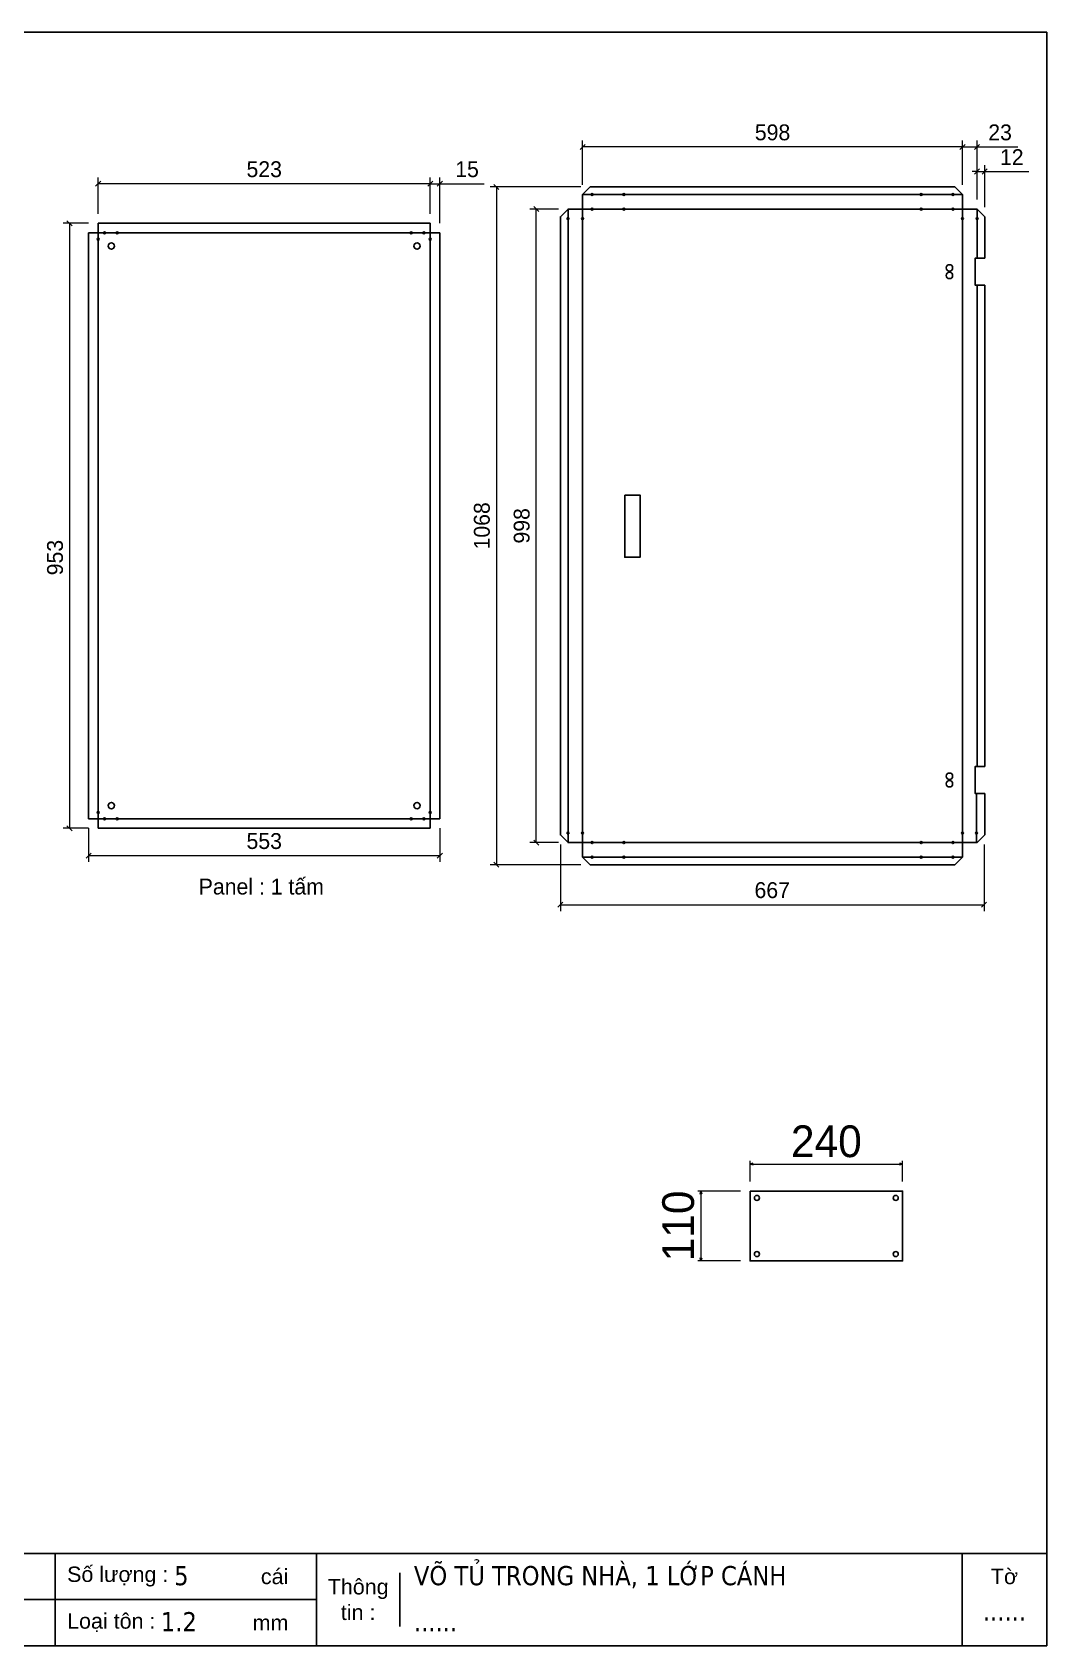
# Model space of a CAD drawing. Header units: millimetres. Extents: x 0 to 3594, y 0 to 2541.
# Drawn here: x 1997 to 3594, y 0 to 2541 of the extents above; entities that cross this region are included whole.
import ezdxf
from ezdxf.enums import TextEntityAlignment as Align

# ---------------------------------------------------------------- set-up
doc = ezdxf.new("R2010")
doc.units = ezdxf.units.MM
doc.layers.add('CNC', color=7, linetype='Continuous')
doc.layers.add('DIM', color=253, linetype='Continuous')
doc.styles.add('Arial', font='arial.ttf')
doc.styles.add('Tahoma (Input Text)', font='tahoma.ttf')
doc.dimstyles.new('CNC', dxfattribs={"dimtxt": 50, "dimasz": 5, "dimexe": 5, "dimexo": 15, "dimgap": 10, "dimtad": 1, "dimdec": 0, "dimtxsty": 'Standard', "dimblk": 'OPEN30', "dimcen": 10, "dimclrd": 5, "dimclre": 5, "dimclrt": 3, "dimazin": 3, "dimtfac": 1, "dimtdec": 0, "dimtmove": 0, "dimatfit": 3, "dimldrblk": 'ARCHTICK', "dimlwd": 9, "dimlwe": 9})
doc.dimstyles.new('Dim-25', dxfattribs={"dimtxt": 25, "dimasz": 8, "dimexe": 10, "dimexo": 15, "dimgap": 10, "dimtad": 1, "dimdec": 0, "dimtxsty": 'Standard', "dimblk": 'OBLIQUE', "dimcen": 10, "dimclrd": 5, "dimclre": 5, "dimclrt": 3, "dimazin": 3, "dimtfac": 1, "dimtdec": 0, "dimtmove": 0, "dimatfit": 3, "dimldrblk": 'OBLIQUE', "dimlwd": 9, "dimlwe": 9})

# ---------------------------------------------------------------- blocks, each defined once
blk = doc.blocks.new('khungtenAsean2')
at = {"color": 7}
for p, q in [((2970, -1980), (0, -1980)), ((1680, -1980), (1680, -2100)), ((2020, -1980), (2020, -2100)), ((2860, -1980), (2860, -2100)), ((2128.3, -2005), (2128.3, -2075)), ((2020, -2040), (0, -2040))]:
    blk.add_line(p, q, dxfattribs=at)
blk.add_lwpolyline([(0, 0), (2970, 0), (2970, -2100), (0, -2100)], close=True, dxfattribs=at)
at = {"color": 2, "char_height": 20, "style": 'Arial'}
for s, insert, width, attachment_point in [('  Số lượng :', (1680, -2010), 917.634, 4), ('cái', (1947.6, -2010), 917.634, 4), ('Thông\\Ptin :', (2074.2, -2040), 108.311, 5), ('Tờ', (2915, -2010), 110, 5), ('  Loại tôn :', (1680, -2070), 917.634, 4), ('mm', (1936.9, -2070), 917.634, 4)]:
    blk.add_mtext(s, dxfattribs=dict(at, insert=insert, width=width, attachment_point=attachment_point))
at = {"color": 1, "style": 'Tahoma (Input Text)', "flags": 8}
for tag, p in [('#03', (506.6, -2019.3)), ('#01', (137.1, -2021.3)), ('#05', (1106.6, -2021.3)), ('#07', (1834.7, -2021.3)), ('#09', (2146.7, -2021.3)), ('#02', (98.5, -2081.3)), ('#04', (486.1, -2081.3)), ('#06', (1065.3, -2081.3)), ('#08', (1817.4, -2081.3)), ('#10', (2146.7, -2081.3))]:
    blk.add_attdef(tag, p, '', height=25, dxfattribs=at)
blk.add_attdef('#11', text='', height=25, dxfattribs=at).set_placement((2915, -2067.3), align=Align.CENTER)
blk = doc.blocks.new('*D20')
at = {"color": 0, "linetype": 'ByBlock', "lineweight": -2}
for p, q in [((2619.3, 2298.4), (2627.3, 2306.4)), ((2642.3, 2306.4), (2634.3, 2298.4))]:
    blk.add_line(p, q, dxfattribs=at)
at = {"layer": 'Defpoints', "color": 0, "ltscale": 3, "transparency": 16777216}
for p in [(2638.3, 2302.4), (2623.3, 2240.1), (2638.3, 2225.1)]:
    blk.add_point(p, dxfattribs=at)
at = {"layer": 'DIM', "color": 5, "lineweight": 9, "ltscale": 3, "transparency": 16777216}
for p, q in [((2623.3, 2255.1), (2623.3, 2312.4)), ((2638.3, 2240.1), (2638.3, 2312.4)), ((2623.3, 2302.4), (2615.3, 2302.4)), ((2623.3, 2302.4), (2638.3, 2302.4)), ((2638.3, 2302.4), (2708, 2302.4))]:
    blk.add_line(p, q, dxfattribs=at)
at = {"layer": 'DIM', "color": 3, "ltscale": 3, "transparency": 16777216, "insert": (2681.2, 2325.2), "char_height": 25, "attachment_point": 5}
blk.add_mtext('15', dxfattribs=at)
blk = doc.blocks.new('_Oblique')
at = {"color": 0, "linetype": 'ByBlock', "lineweight": -2}
blk.add_line((-0.5, -0.5), (0.5, 0.5), dxfattribs=at)
blk = doc.blocks.new('*D21')
at = {"color": 0, "linetype": 'ByBlock', "lineweight": -2}
for p, q in [((2104.5, 2306.4), (2096.5, 2298.4)), ((2619.3, 2298.4), (2627.3, 2306.4))]:
    blk.add_line(p, q, dxfattribs=at)
at = {"layer": 'Defpoints', "color": 0, "ltscale": 3, "transparency": 16777216}
for p in [(2100.5, 2302.4), (2100.5, 2240.1), (2623.3, 2240.1)]:
    blk.add_point(p, dxfattribs=at)
at = {"layer": 'DIM', "color": 5, "lineweight": 9, "ltscale": 3, "transparency": 16777216}
for p, q in [((2100.5, 2255.1), (2100.5, 2312.4)), ((2623.3, 2255.1), (2623.3, 2312.4)), ((2623.3, 2302.4), (2100.5, 2302.4))]:
    blk.add_line(p, q, dxfattribs=at)
at = {"layer": 'DIM', "color": 3, "ltscale": 3, "transparency": 16777216, "insert": (2361.9, 2325.2), "char_height": 25, "attachment_point": 5}
blk.add_mtext('523', dxfattribs=at)
blk = doc.blocks.new('*D22')
at = {"color": 0, "linetype": 'ByBlock', "lineweight": -2}
for p, q in [((2059.4, 2236.1), (2051.4, 2244.1)), ((2051.4, 1291.3), (2059.4, 1283.3))]:
    blk.add_line(p, q, dxfattribs=at)
at = {"layer": 'Defpoints', "color": 0, "ltscale": 3, "transparency": 16777216}
for p in [(2100.5, 2240.1), (2055.4, 1287.3), (2100.5, 1287.3)]:
    blk.add_point(p, dxfattribs=at)
at = {"layer": 'DIM', "color": 5, "lineweight": 9, "ltscale": 3, "transparency": 16777216}
for p, q in [((2085.5, 2240.1), (2045.4, 2240.1)), ((2055.4, 2240.1), (2055.4, 1287.3)), ((2085.5, 1287.3), (2045.4, 1287.3))]:
    blk.add_line(p, q, dxfattribs=at)
at = {"layer": 'DIM', "color": 3, "ltscale": 3, "transparency": 16777216, "insert": (2032.7, 1713.7), "char_height": 25, "attachment_point": 5, "rotation": 90}
blk.add_mtext('953', dxfattribs=at)
blk = doc.blocks.new('*D23')
at = {"color": 0, "linetype": 'ByBlock', "lineweight": -2}
for p, q in [((2089.5, 1248.3), (2081.5, 1240.3)), ((2634.3, 1240.3), (2642.3, 1248.3))]:
    blk.add_line(p, q, dxfattribs=at)
at = {"layer": 'Defpoints', "color": 0, "ltscale": 3, "transparency": 16777216}
for p in [(2085.5, 1302.3), (2638.3, 1302.3), (2638.3, 1244.3)]:
    blk.add_point(p, dxfattribs=at)
at = {"layer": 'DIM', "color": 5, "lineweight": 9, "ltscale": 3, "transparency": 16777216}
for p, q in [((2085.5, 1287.3), (2085.5, 1234.3)), ((2638.3, 1287.3), (2638.3, 1234.3)), ((2085.5, 1244.3), (2638.3, 1244.3))]:
    blk.add_line(p, q, dxfattribs=at)
at = {"layer": 'DIM', "color": 3, "ltscale": 3, "transparency": 16777216, "insert": (2361.9, 1267.1), "char_height": 25, "attachment_point": 5}
blk.add_mtext('553', dxfattribs=at)
blk = doc.blocks.new('f3daunguoc')
at = {"layer": 'CNC', "color": 2, "lineweight": -3}
blk.add_circle((0, 0), 1.5, dxfattribs=at)
blk = doc.blocks.new('*D29')
at = {"color": 0, "linetype": 'ByBlock', "lineweight": -2}
for p, q in [((3480.1, 2317.7), (3488.1, 2325.7)), ((3500.1, 2325.7), (3492.1, 2317.7))]:
    blk.add_line(p, q, dxfattribs=at)
at = {"layer": 'Defpoints', "color": 0, "transparency": 16777216}
for p in [(3496.1, 2321.7), (3484.1, 2262.5), (3496.1, 2250.5)]:
    blk.add_point(p, dxfattribs=at)
at = {"layer": 'DIM', "color": 5, "lineweight": 9, "transparency": 16777216}
for p, q in [((3484.1, 2321.7), (3476.1, 2321.7)), ((3484.1, 2277.5), (3484.1, 2331.7)), ((3484.1, 2321.7), (3496.1, 2321.7)), ((3496.1, 2265.5), (3496.1, 2331.7)), ((3496.1, 2321.7), (3565.3, 2321.7))]:
    blk.add_line(p, q, dxfattribs=at)
at = {"layer": 'DIM', "color": 3, "transparency": 16777216, "insert": (3538.7, 2344.3), "char_height": 25, "attachment_point": 5}
blk.add_mtext('12', dxfattribs=at)
blk = doc.blocks.new('*D30')
at = {"color": 0, "linetype": 'ByBlock', "lineweight": -2}
for p, q in [((3465.1, 2364.4), (3457.1, 2356.4)), ((3480.1, 2356.4), (3488.1, 2364.4))]:
    blk.add_line(p, q, dxfattribs=at)
at = {"layer": 'Defpoints', "color": 0, "transparency": 16777216}
for p in [(3484.1, 2360.4), (3461.1, 2285.5), (3484.1, 2262.5)]:
    blk.add_point(p, dxfattribs=at)
at = {"layer": 'DIM', "color": 5, "lineweight": 9, "transparency": 16777216}
for p, q in [((3461.1, 2300.5), (3461.1, 2370.4)), ((3484.1, 2277.5), (3484.1, 2370.4)), ((3461.1, 2360.4), (3484.1, 2360.4)), ((3484.1, 2360.4), (3548.4, 2360.4))]:
    blk.add_line(p, q, dxfattribs=at)
at = {"layer": 'DIM', "color": 3, "transparency": 16777216, "insert": (3520.3, 2383.2), "char_height": 25, "attachment_point": 5}
blk.add_mtext('23', dxfattribs=at)
blk = doc.blocks.new('*D31')
at = {"color": 0, "linetype": 'ByBlock', "lineweight": -2}
for p, q in [((2867.1, 2364.4), (2859.1, 2356.4)), ((3457.1, 2356.4), (3465.1, 2364.4))]:
    blk.add_line(p, q, dxfattribs=at)
at = {"layer": 'Defpoints', "color": 0, "transparency": 16777216}
for p in [(2863.1, 2360.4), (2863.1, 2285.5), (3461.1, 2285.5)]:
    blk.add_point(p, dxfattribs=at)
at = {"layer": 'DIM', "color": 5, "lineweight": 9, "transparency": 16777216}
for p, q in [((2863.1, 2300.5), (2863.1, 2370.4)), ((3461.1, 2300.5), (3461.1, 2370.4)), ((3461.1, 2360.4), (2863.1, 2360.4))]:
    blk.add_line(p, q, dxfattribs=at)
at = {"layer": 'DIM', "color": 3, "transparency": 16777216, "insert": (3162.1, 2383.2), "char_height": 25, "attachment_point": 5}
blk.add_mtext('598', dxfattribs=at)
blk = doc.blocks.new('*D32')
at = {"color": 0, "linetype": 'ByBlock', "lineweight": -2}
for p, q in [((2731.4, 2293.5), (2723.4, 2301.5)), ((2723.4, 1233.9), (2731.4, 1225.9))]:
    blk.add_line(p, q, dxfattribs=at)
at = {"layer": 'Defpoints', "color": 0, "transparency": 16777216}
for p in [(2875.3, 2297.5), (2727.4, 1229.9), (2875.3, 1229.9)]:
    blk.add_point(p, dxfattribs=at)
at = {"layer": 'DIM', "color": 5, "lineweight": 9, "transparency": 16777216}
for p, q in [((2860.3, 2297.5), (2717.4, 2297.5)), ((2727.4, 2297.5), (2727.4, 1229.9)), ((2860.3, 1229.9), (2717.4, 1229.9))]:
    blk.add_line(p, q, dxfattribs=at)
at = {"layer": 'DIM', "color": 3, "transparency": 16777216, "insert": (2704.6, 1763.7), "char_height": 25, "attachment_point": 5, "rotation": 90}
blk.add_mtext('1068', dxfattribs=at)
blk = doc.blocks.new('*D33')
at = {"color": 0, "linetype": 'ByBlock', "lineweight": -2}
for p, q in [((2794.1, 2258.5), (2786.1, 2266.5)), ((2786.1, 1268.9), (2794.1, 1260.9))]:
    blk.add_line(p, q, dxfattribs=at)
at = {"layer": 'Defpoints', "color": 0, "transparency": 16777216}
for p in [(2790.1, 2262.5), (2840.1, 2262.5), (2840.1, 1264.9)]:
    blk.add_point(p, dxfattribs=at)
at = {"layer": 'DIM', "color": 5, "lineweight": 9, "transparency": 16777216}
for p, q in [((2825.1, 2262.5), (2780.1, 2262.5)), ((2790.1, 1264.9), (2790.1, 2262.5)), ((2825.1, 1264.9), (2780.1, 1264.9))]:
    blk.add_line(p, q, dxfattribs=at)
at = {"layer": 'DIM', "color": 3, "transparency": 16777216, "insert": (2767.3, 1763.7), "char_height": 25, "attachment_point": 5, "rotation": 90}
blk.add_mtext('998', dxfattribs=at)
blk = doc.blocks.new('*D34')
at = {"color": 0, "linetype": 'ByBlock', "lineweight": -2}
for p, q in [((2832.1, 1171), (2824.1, 1163)), ((3491.1, 1163), (3499.1, 1171))]:
    blk.add_line(p, q, dxfattribs=at)
at = {"layer": 'Defpoints', "color": 0, "transparency": 16777216}
for p in [(2828.1, 1276.9), (3495.1, 1276.9), (3495.1, 1167)]:
    blk.add_point(p, dxfattribs=at)
at = {"layer": 'DIM', "color": 5, "lineweight": 9, "transparency": 16777216}
for p, q in [((2828.1, 1261.9), (2828.1, 1157)), ((3495.1, 1261.9), (3495.1, 1157)), ((2828.1, 1167), (3495.1, 1167))]:
    blk.add_line(p, q, dxfattribs=at)
at = {"layer": 'DIM', "color": 3, "transparency": 16777216, "insert": (3161.6, 1189.8), "char_height": 25, "attachment_point": 5}
blk.add_mtext('667', dxfattribs=at)
blk = doc.blocks.new('*D35')
at = {"color": 5, "lineweight": 9, "ltscale": 3, "transparency": 16777216}
for p, q in [((3126.8, 731.1), (3126.8, 763.6)), ((3366.8, 731.1), (3366.8, 763.6)), ((3131.8, 758.6), (3361.8, 758.6))]:
    blk.add_line(p, q, dxfattribs=at)
at = {"color": 0, "linetype": 'ByBlock', "lineweight": -2}
for p, q in [((3126.8, 758.6), (3131.8, 759.9)), ((3131.8, 757.3), (3126.8, 758.6)), ((3126.8, 758.6), (3131.8, 758.6)), ((3361.8, 759.9), (3366.8, 758.6)), ((3366.8, 758.6), (3361.8, 757.3)), ((3366.8, 758.6), (3361.8, 758.6))]:
    blk.add_line(p, q, dxfattribs=at)
at = {"layer": 'Defpoints', "color": 0, "ltscale": 3, "transparency": 16777216}
for p in [(3366.8, 758.6), (3126.8, 716.1), (3366.8, 716.1)]:
    blk.add_point(p, dxfattribs=at)
at = {"color": 3, "ltscale": 3, "transparency": 16777216, "insert": (3246.8, 794.1), "char_height": 50, "attachment_point": 5}
blk.add_mtext('240', dxfattribs=at)
blk = doc.blocks.new('_ArchTick')
at = {"color": 0, "const_width": 0.15}
blk.add_lwpolyline([(-0.5, -0.5), (0.5, 0.5)], dxfattribs=at)
blk = doc.blocks.new('_Open30')
at = {"color": 0, "linetype": 'ByBlock', "lineweight": -2}
for p, q in [((-1, 0.27), (0, 0)), ((0, 0), (-1, -0.27)), ((0, 0), (-1, 0))]:
    blk.add_line(p, q, dxfattribs=at)
blk = doc.blocks.new('*D36')
at = {"color": 5, "lineweight": 9, "ltscale": 3, "transparency": 16777216}
for p, q in [((3111.8, 716.1), (3044.4, 716.1)), ((3049.4, 711.1), (3049.4, 611.1)), ((3111.8, 606.1), (3044.4, 606.1))]:
    blk.add_line(p, q, dxfattribs=at)
at = {"color": 0, "linetype": 'ByBlock', "lineweight": -2}
for p, q in [((3048, 711.1), (3049.4, 716.1)), ((3049.4, 716.1), (3050.7, 711.1)), ((3049.4, 716.1), (3049.4, 711.1)), ((3049.4, 606.1), (3048, 611.1)), ((3050.7, 611.1), (3049.4, 606.1)), ((3049.4, 606.1), (3049.4, 611.1))]:
    blk.add_line(p, q, dxfattribs=at)
at = {"layer": 'Defpoints', "color": 0, "ltscale": 3, "transparency": 16777216}
for p in [(3126.8, 716.1), (3049.4, 606.1), (3126.8, 606.1)]:
    blk.add_point(p, dxfattribs=at)
at = {"color": 3, "ltscale": 3, "transparency": 16777216, "insert": (3013.8, 661.1), "char_height": 50, "attachment_point": 5, "rotation": 90}
blk.add_mtext('110', dxfattribs=at)

msp = doc.modelspace()

# ---------------------------------------------------------------- linework, layer by layer
at = {"color": 2}
for points in [[(3496.1, 1384.9), (3481.1, 1384.9), (3481.1, 1341.9), (3496.1, 1341.9), (3496.1, 1276.9), (3484.1, 1264.9), (3461.1, 1264.9), (3461.1, 1241.9), (3449.1, 1229.9), (2875.1, 1229.9), (2863.1, 1241.9), (2863.1, 1264.9), (2840.1, 1264.9), (2828.1, 1276.9), (2828.1, 2250.5), (2840.1, 2262.5), (2863.1, 2262.5), (2863.1, 2285.5), (2875.1, 2297.5), (3449.1, 2297.5), (3461.1, 2285.5), (3461.1, 2262.5), (3484.1, 2262.5), (3496.1, 2250.5), (3496.1, 2185.5)], [(3496.1, 2142.5), (3481.1, 2142.5), (3481.1, 2185.5), (3496.1, 2185.5)]]:
    msp.add_lwpolyline(points, dxfattribs=at)
at = {"color": 7}
for points in [[(2840.1, 1264.9), (2840.1, 2262.5)], [(2863.1, 2285.5), (3461.1, 2285.5)], [(3484.1, 2262.5), (3484.1, 2185.5)], [(3484.1, 2142.5), (3484.1, 1384.9)], [(3496.1, 2142.5), (3496.1, 1384.9)], [(3483.1, 1341.9), (3483.1, 1264.9)], [(3461.1, 1241.9), (2863.1, 1241.9)]]:
    msp.add_lwpolyline(points, dxfattribs=at)
for points in [[(2863.1, 2262.5), (3461.1, 2262.5), (3461.1, 1264.9), (2863.1, 1264.9)], [(3126.8, 716.1), (3366.8, 716.1), (3366.8, 606.1), (3126.8, 606.1)]]:
    msp.add_lwpolyline(points, close=True, dxfattribs=at)
at = {"color": 7, "ltscale": 3}
for points in [[(2100.5, 2240.1), (2100.5, 2225.1), (2085.5, 2225.1)], [(2623.3, 2240.1), (2623.3, 2225.1), (2638.3, 2225.1)], [(2100.5, 1287.3), (2100.5, 1302.3), (2085.5, 1302.3)], [(2623.3, 1287.3), (2623.3, 1302.3), (2638.3, 1302.3)]]:
    msp.add_lwpolyline(points, dxfattribs=at)
for points in [[(2100.5, 2240.1), (2623.3, 2240.1)], [(2085.5, 1302.3), (2085.5, 2225.1)], [(2638.3, 2225.1), (2638.3, 1302.3)], [(2623.3, 1287.3), (2100.5, 1287.3)]]:
    msp.add_lwpolyline(points)
msp.add_lwpolyline([(2100.5, 2225.1), (2623.3, 2225.1), (2623.3, 1302.3), (2100.5, 1302.3)], close=True)
at = {"color": 2, "ltscale": 3}
msp.add_lwpolyline([(2929.5, 1812.2), (2953.5, 1812.2), (2953.5, 1714.3), (2929.5, 1714.3)], close=True, dxfattribs=at)
for centre in [(2100.5, 2215.1), (2110.5, 2225.1), (2130.5, 2225.1), (2593.3, 2225.1), (2613.3, 2225.1), (2623.3, 2215.1), (2100.5, 1312.3), (2110.5, 1302.3), (2130.5, 1302.3), (2593.3, 1302.3), (2613.3, 1302.3), (2623.3, 1312.3)]:
    msp.add_circle(centre, 1.5, dxfattribs=at)
at = {"color": 7, "ltscale": 3}
for centre in [(2121.3, 2204.3), (2602.5, 2204.3), (2121.3, 1323.1), (2602.5, 1323.1)]:
    msp.add_circle(centre, 5, dxfattribs=at)
at = {"color": 2}
for centre in [(3440.6, 2170), (3440.6, 2158), (3440.6, 1369.4), (3440.6, 1357.4)]:
    msp.add_circle(centre, 5, dxfattribs=at)
at = {"color": 7}
for centre in [(3137.6, 705.3), (3356.1, 705.3), (3137.6, 616.8), (3356.1, 616.8)]:
    msp.add_circle(centre, 4, dxfattribs=at)

# ---------------------------------------------------------------- block references
ref = msp.add_blockref('khungtenAsean2', (0, 2541), dxfattribs=dict(at, xscale=1.210000000006402, yscale=1.210000000006402, zscale=1.210000000006402))
ref.add_attrib('#11', '......', dxfattribs={"color": 1, "height": 30.25, "style": 'Tahoma (Input Text)'}).set_placement((3527.1, 39.5), align=Align.CENTER)
ref.add_attrib('#09', 'VÕ TỦ TRONG NHÀ, 1 LỚP CÁNH', (2597.5, 95.3), dxfattribs={"color": 1, "height": 30.25, "style": 'Tahoma (Input Text)'})
ref.add_attrib('#10', '......', (2597.5, 22.7), dxfattribs={"color": 1, "height": 30.25, "style": 'Tahoma (Input Text)'})
ref.add_attrib('#08', '1.2', (2199.1, 22.7), dxfattribs={"color": 1, "height": 30.25, "style": 'Tahoma (Input Text)'})
ref.add_attrib('#07', '5', (2220, 95.3), dxfattribs={"color": 1, "height": 30.3, "style": 'Tahoma (Input Text)'})
at = {"lineweight": -3, "xscale": -1, "rotation": 180}
for p in [(2878.1, 2285.5), (2928.1, 2285.5), (2878.1, 2262.5), (2928.1, 2262.5), (2840.1, 2247.5), (2863.1, 2247.5)]:
    msp.add_blockref('f3daunguoc', p, dxfattribs=at)
at = {"lineweight": -3, "rotation": 180}
for p in [(3396.1, 2285.5), (3446.1, 2285.5), (3396.1, 2262.5), (3446.1, 2262.5), (3461.1, 2247.5), (3484.1, 2247.5)]:
    msp.add_blockref('f3daunguoc', p, dxfattribs=at)
at = {"lineweight": -3}
for p in [(2840.1, 1279.9), (2863.1, 1279.9), (2878.1, 1264.9), (2928.1, 1264.9), (2878.1, 1241.9), (2928.1, 1241.9)]:
    msp.add_blockref('f3daunguoc', p, dxfattribs=at)
at = {"lineweight": -3, "xscale": -1}
for p in [(3461.1, 1279.9), (3483.1, 1279.9), (3396.1, 1264.9), (3446.1, 1264.9), (3396.1, 1241.9), (3446.1, 1241.9)]:
    msp.add_blockref('f3daunguoc', p, dxfattribs=at)

# ---------------------------------------------------------------- texts
at = {"color": 2, "insert": (2357.3, 1195.4), "char_height": 25, "width": 1073, "attachment_point": 5}
msp.add_mtext('Panel : 1 tấm', dxfattribs=at)

# ---------------------------------------------------------------- dimensions: what is measured, and where the dimension line sits
at = {"ltscale": 3}
dim = msp.add_linear_dim(base=(3366.8, 758.6), p1=(3126.8, 716.1), p2=(3366.8, 716.1), dimstyle='CNC', dxfattribs=at)
dim.commit()
dim.dimension.update_dxf_attribs({"geometry": '*D35', "text_midpoint": (3246.8, 794.1)})
dim = msp.add_linear_dim(base=(3049.4, 606.1), p1=(3126.8, 716.1), p2=(3126.8, 606.1), angle=90, dimstyle='CNC', dxfattribs=at)
dim.commit()
dim.dimension.update_dxf_attribs({"geometry": '*D36', "text_midpoint": (3049.4, 661.1), "dimtype": 160})
at = {"layer": 'DIM', "color": 2}
for base, p1, p2, picture, middle in [((2863.1, 2360.4), (3461.1, 2285.5), (2863.1, 2285.5), '*D31', (3162.1, 2383.2)), ((3484.1, 2360.4), (3461.1, 2285.5), (3484.1, 2262.5), '*D30', (3520.3, 2383.2)), ((3496.1, 2321.7), (3484.1, 2262.5), (3496.1, 2250.5), '*D29', (3538.7, 2344.3)), ((3495.1, 1167), (2828.1, 1276.9), (3495.1, 1276.9), '*D34', (3161.6, 1189.8))]:
    dim = msp.add_linear_dim(base=base, p1=p1, p2=p2, dimstyle='Dim-25', dxfattribs=at)
    dim.commit()
    dim.dimension.update_dxf_attribs({"geometry": picture, "text_midpoint": middle})
at = {"layer": 'DIM', "color": 7, "ltscale": 3}
for base, p1, p2, picture, middle in [((2100.5, 2302.4), (2623.3, 2240.1), (2100.5, 2240.1), '*D21', (2361.9, 2325.2)), ((2638.3, 2302.4), (2623.3, 2240.1), (2638.3, 2225.1), '*D20', (2681.2, 2325.2)), ((2638.3, 1244.3), (2085.5, 1302.3), (2638.3, 1302.3), '*D23', (2361.9, 1267.1))]:
    dim = msp.add_linear_dim(base=base, p1=p1, p2=p2, dimstyle='Dim-25', dxfattribs=at)
    dim.commit()
    dim.dimension.update_dxf_attribs({"geometry": picture, "text_midpoint": middle})
at = {"layer": 'DIM', "color": 2}
for base, p1, p2, picture, middle in [((2727.4, 1229.9), (2875.3, 2297.5), (2875.3, 1229.9), '*D32', (2704.6, 1763.7)), ((2790.1, 2262.5), (2840.1, 1264.9), (2840.1, 2262.5), '*D33', (2767.3, 1763.7))]:
    dim = msp.add_linear_dim(base=base, p1=p1, p2=p2, angle=90, dimstyle='Dim-25', dxfattribs=at)
    dim.commit()
    dim.dimension.update_dxf_attribs({"geometry": picture, "text_midpoint": middle})
at = {"layer": 'DIM', "color": 7, "ltscale": 3}
dim = msp.add_linear_dim(base=(2055.4, 1287.3), p1=(2100.5, 2240.1), p2=(2100.5, 1287.3), angle=90, dimstyle='Dim-25', dxfattribs=at)
dim.commit()
dim.dimension.update_dxf_attribs({"geometry": '*D22', "text_midpoint": (2055.4, 1713.7), "dimtype": 160})

doc.saveas('drawing.dxf')
